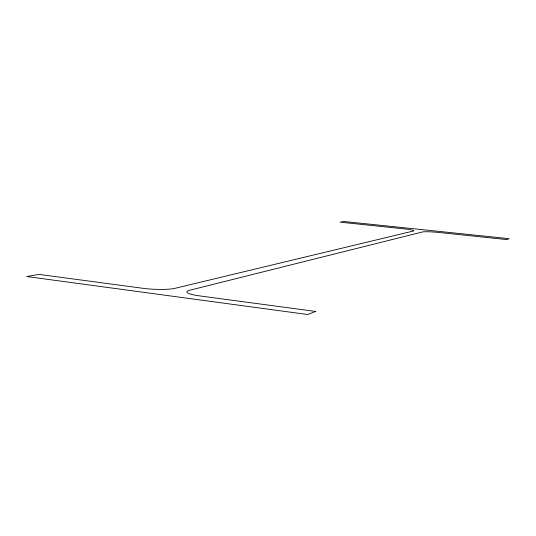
<?xml version="1.0" encoding="UTF-8"?>
<svg xmlns="http://www.w3.org/2000/svg" width="536" height="536" viewBox="0 0 536 536"><rect width="100%" height="100%" fill="white"/><g stroke="black" fill="none" stroke-linecap="round" stroke-linejoin="round"><path stroke-width="0.8" d="M315.724 311.443L307.584 314.505L26.8 276.529L39.088 274.399L142.596 288.261A23.483 3.578 2.8 0 0 174.85 288.355L413.256 231.05A13.393 1.199 4.5 0 0 404.137 228.852L340.146 222.165L343.998 221.495L509.2 238.701L506.855 239.585L438.736 232.47A13.574 1.226 4.7 0 0 422.314 232.001L189.476 290.298A23.772 3.739 3.2 0 0 199.935 295.939L315.724 311.443"/></g></svg>
